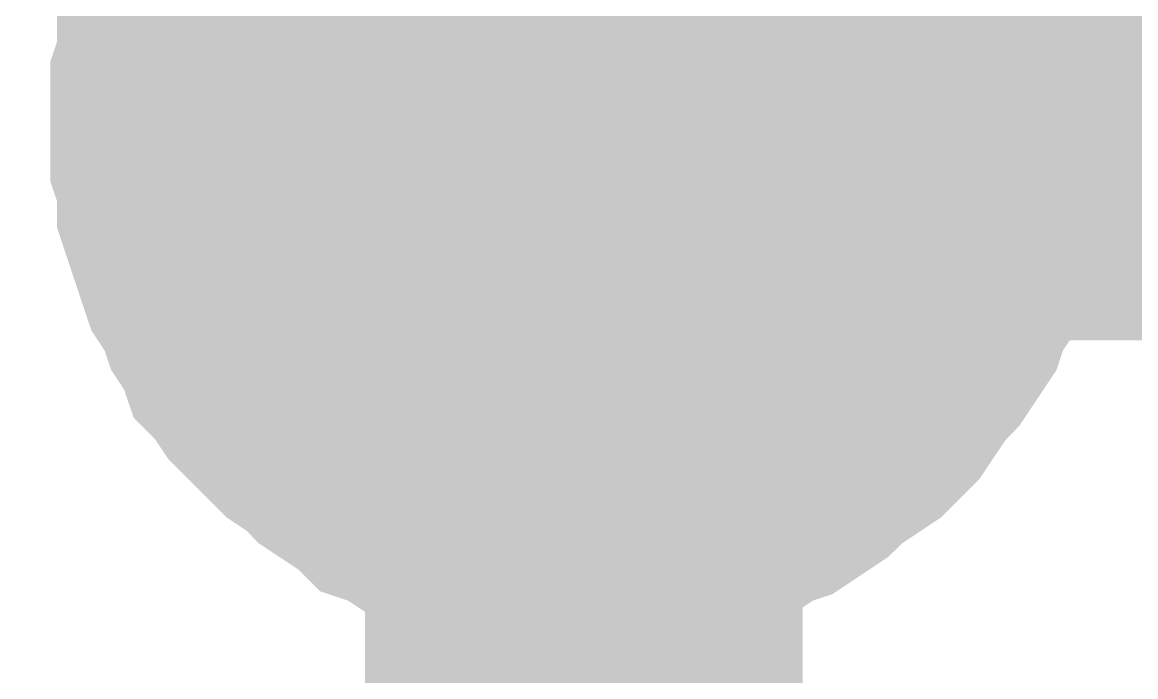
# Model space of a CAD drawing. Header units: inches. Extents: x 0 to 841, y 0 to 594.
# Drawn here: x 186.561 to 188.468, y 556.542 to 557.663 of the extents above; entities that cross this region are included whole.
import ezdxf

# ---------------------------------------------------------------- set-up
doc = ezdxf.new("R2010")
doc.units = ezdxf.units.IN
doc.layers.add('Sheet', color=255, linetype='Continuous')

msp = doc.modelspace()

# ---------------------------------------------------------------- linework, layer by layer
at = {"layer": 'Sheet'}
for points in [[(162.5159, 537.4927, 0.7493, 0.7493, 0), (162.5159, 537.4927, 0.7493, 0.7493, 0), (167.524, 537.4927, 0.7493, 0.7493, 0), (187.5227, 537.4927, 0.7493, 0.7493, 0), (187.5227, 537.4927, 0.7493, 0.7493, 0), (187.5227, 557.4926, 0.7493, 0.7493, 0), (187.5227, 559.9968, 0.7493, 0.7493, 0)], [(186.7591, 557.4926, 0.2997, 0.2997, 0), (186.7591, 557.5375, 0.2997, 0.2997, 0), (186.7591, 557.5712, 0.2997, 0.2997, 0), (186.7704, 557.6049, 0.2997, 0.2997, 0), (186.7704, 557.6498, 0.2997, 0.2997, 0), (186.7816, 557.6835, 0.2997, 0.2997, 0), (186.7928, 557.7172, 0.2997, 0.2997, 0), (186.804, 557.7621, 0.2997, 0.2997, 0), (186.8153, 557.7958, 0.2997, 0.2997, 0), (186.8377, 557.8295, 0.2997, 0.2997, 0)], [(186.7591, 557.4926, 0.2997, 0.2997, 0), (186.7591, 557.5375, 0.2997, 0.2997, 0), (186.7591, 557.5712, 0.2997, 0.2997, 0), (186.7704, 557.6049, 0.2997, 0.2997, 0), (186.7704, 557.6498, 0.2997, 0.2997, 0), (186.7816, 557.6835, 0.2997, 0.2997, 0), (186.7928, 557.7172, 0.2997, 0.2997, 0), (186.804, 557.7621, 0.2997, 0.2997, 0), (186.8153, 557.7958, 0.2997, 0.2997, 0), (186.8377, 557.8295, 0.2997, 0.2997, 0)], [(188.2077, 557.8295, 0.2997, 0.2997, 0), (188.2301, 557.7958, 0.2997, 0.2997, 0), (188.2413, 557.7621, 0.2997, 0.2997, 0), (188.2526, 557.7172, 0.2997, 0.2997, 0), (188.2638, 557.6835, 0.2997, 0.2997, 0), (188.275, 557.6498, 0.2997, 0.2997, 0), (188.275, 557.6049, 0.2997, 0.2997, 0), (188.2863, 557.5712, 0.2997, 0.2997, 0), (188.2863, 557.5375, 0.2997, 0.2997, 0), (188.2863, 557.4926, 0.2997, 0.2997, 0)], [(188.2077, 557.8295, 0.2997, 0.2997, 0), (188.2301, 557.7958, 0.2997, 0.2997, 0), (188.2413, 557.7621, 0.2997, 0.2997, 0), (188.2526, 557.7172, 0.2997, 0.2997, 0), (188.2638, 557.6835, 0.2997, 0.2997, 0), (188.275, 557.6498, 0.2997, 0.2997, 0), (188.275, 557.6049, 0.2997, 0.2997, 0), (188.2863, 557.5712, 0.2997, 0.2997, 0), (188.2863, 557.5375, 0.2997, 0.2997, 0), (188.2863, 557.4926, 0.2997, 0.2997, 0)], [(187.0062, 557.4926, 0.2997, 0.2997, 0), (187.0062, 557.5151, 0.2997, 0.2997, 0), (187.0062, 557.5488, 0.2997, 0.2997, 0), (187.0174, 557.5712, 0.2997, 0.2997, 0), (187.0174, 557.5937, 0.2997, 0.2997, 0), (187.0174, 557.6162, 0.2997, 0.2997, 0), (187.0286, 557.6386, 0.2997, 0.2997, 0), (187.0399, 557.6723, 0.2997, 0.2997, 0), (187.0511, 557.6948, 0.2997, 0.2997, 0), (187.0623, 557.7172, 0.2997, 0.2997, 0), (187.0735, 557.7397, 0.2997, 0.2997, 0), (187.0848, 557.7509, 0.2997, 0.2997, 0), (187.096, 557.7734, 0.2997, 0.2997, 0), (187.1072, 557.7958, 0.2997, 0.2997, 0), (187.1297, 557.8183, 0.2997, 0.2997, 0)], [(187.0062, 557.4926, 0.2997, 0.2997, 0), (187.0062, 557.5151, 0.2997, 0.2997, 0), (187.0062, 557.5488, 0.2997, 0.2997, 0), (187.0174, 557.5712, 0.2997, 0.2997, 0), (187.0174, 557.5937, 0.2997, 0.2997, 0), (187.0174, 557.6162, 0.2997, 0.2997, 0), (187.0286, 557.6386, 0.2997, 0.2997, 0), (187.0399, 557.6723, 0.2997, 0.2997, 0), (187.0511, 557.6948, 0.2997, 0.2997, 0), (187.0623, 557.7172, 0.2997, 0.2997, 0), (187.0735, 557.7397, 0.2997, 0.2997, 0), (187.0848, 557.7509, 0.2997, 0.2997, 0), (187.096, 557.7734, 0.2997, 0.2997, 0), (187.1072, 557.7958, 0.2997, 0.2997, 0), (187.1297, 557.8183, 0.2997, 0.2997, 0)], [(187.9157, 557.8183, 0.2997, 0.2997, 0), (187.9269, 557.7958, 0.2997, 0.2997, 0), (187.9382, 557.7734, 0.2997, 0.2997, 0), (187.9606, 557.7509, 0.2997, 0.2997, 0), (187.9719, 557.7397, 0.2997, 0.2997, 0), (187.9831, 557.7172, 0.2997, 0.2997, 0), (187.9831, 557.6948, 0.2997, 0.2997, 0), (187.9943, 557.6723, 0.2997, 0.2997, 0), (188.0055, 557.6386, 0.2997, 0.2997, 0), (188.0168, 557.6162, 0.2997, 0.2997, 0), (188.0168, 557.5937, 0.2997, 0.2997, 0), (188.0168, 557.5712, 0.2997, 0.2997, 0), (188.028, 557.5488, 0.2997, 0.2997, 0), (188.028, 557.5151, 0.2997, 0.2997, 0), (188.028, 557.4926, 0.2997, 0.2997, 0)], [(187.9157, 557.8183, 0.2997, 0.2997, 0), (187.9269, 557.7958, 0.2997, 0.2997, 0), (187.9382, 557.7734, 0.2997, 0.2997, 0), (187.9606, 557.7509, 0.2997, 0.2997, 0), (187.9719, 557.7397, 0.2997, 0.2997, 0), (187.9831, 557.7172, 0.2997, 0.2997, 0), (187.9831, 557.6948, 0.2997, 0.2997, 0), (187.9943, 557.6723, 0.2997, 0.2997, 0), (188.0055, 557.6386, 0.2997, 0.2997, 0), (188.0168, 557.6162, 0.2997, 0.2997, 0), (188.0168, 557.5937, 0.2997, 0.2997, 0), (188.0168, 557.5712, 0.2997, 0.2997, 0), (188.028, 557.5488, 0.2997, 0.2997, 0), (188.028, 557.5151, 0.2997, 0.2997, 0), (188.028, 557.4926, 0.2997, 0.2997, 0)], [(187.5227, 557.4926, 0.7493, 0.7493, 0), (200.0205, 557.4926, 0.7493, 0.7493, 0), (200.0205, 557.4926, 0.7493, 0.7493, 0), (215.0223, 557.4926, 0.7493, 0.7493, 0), (215.0223, 557.4926, 0.7493, 0.7493, 0), (227.5201, 557.4926, 0.7493, 0.7493, 0)], [(186.7591, 557.4926, 0.0991, 0.0991, 0), (186.7591, 557.5375, 0.0991, 0.0991, 0), (186.7591, 557.5712, 0.0991, 0.0991, 0), (186.7704, 557.6049, 0.0991, 0.0991, 0), (186.7704, 557.6498, 0.0991, 0.0991, 0), (186.7816, 557.6835, 0.0991, 0.0991, 0), (186.7928, 557.7172, 0.0991, 0.0991, 0)], [(186.7591, 557.4926, 0.0991, 0.0991, 0), (186.7591, 557.5375, 0.0991, 0.0991, 0), (186.7591, 557.5712, 0.0991, 0.0991, 0), (186.7704, 557.6049, 0.0991, 0.0991, 0), (186.7704, 557.6498, 0.0991, 0.0991, 0), (186.7816, 557.6835, 0.0991, 0.0991, 0), (186.7928, 557.7172, 0.0991, 0.0991, 0)], [(187.0062, 557.4926, 0.0991, 0.0991, 0), (187.0062, 557.5151, 0.0991, 0.0991, 0), (187.0062, 557.5488, 0.0991, 0.0991, 0), (187.0174, 557.5712, 0.0991, 0.0991, 0), (187.0174, 557.5937, 0.0991, 0.0991, 0), (187.0174, 557.6162, 0.0991, 0.0991, 0), (187.0286, 557.6386, 0.0991, 0.0991, 0), (187.0399, 557.6723, 0.0991, 0.0991, 0), (187.0511, 557.6948, 0.0991, 0.0991, 0), (187.0623, 557.7172, 0.0991, 0.0991, 0)], [(187.0062, 557.4926, 0.0991, 0.0991, 0), (187.0062, 557.5151, 0.0991, 0.0991, 0), (187.0062, 557.5488, 0.0991, 0.0991, 0), (187.0174, 557.5712, 0.0991, 0.0991, 0), (187.0174, 557.5937, 0.0991, 0.0991, 0), (187.0174, 557.6162, 0.0991, 0.0991, 0), (187.0286, 557.6386, 0.0991, 0.0991, 0), (187.0399, 557.6723, 0.0991, 0.0991, 0), (187.0511, 557.6948, 0.0991, 0.0991, 0), (187.0623, 557.7172, 0.0991, 0.0991, 0)], [(187.9831, 557.7172, 0.0991, 0.0991, 0), (187.9831, 557.6948, 0.0991, 0.0991, 0), (187.9943, 557.6723, 0.0991, 0.0991, 0), (188.0055, 557.6386, 0.0991, 0.0991, 0), (188.0168, 557.6162, 0.0991, 0.0991, 0), (188.0168, 557.5937, 0.0991, 0.0991, 0), (188.0168, 557.5712, 0.0991, 0.0991, 0), (188.028, 557.5488, 0.0991, 0.0991, 0), (188.028, 557.5151, 0.0991, 0.0991, 0), (188.028, 557.4926, 0.0991, 0.0991, 0)], [(187.9831, 557.7172, 0.0991, 0.0991, 0), (187.9831, 557.6948, 0.0991, 0.0991, 0), (187.9943, 557.6723, 0.0991, 0.0991, 0), (188.0055, 557.6386, 0.0991, 0.0991, 0), (188.0168, 557.6162, 0.0991, 0.0991, 0), (188.0168, 557.5937, 0.0991, 0.0991, 0), (188.0168, 557.5712, 0.0991, 0.0991, 0), (188.028, 557.5488, 0.0991, 0.0991, 0), (188.028, 557.5151, 0.0991, 0.0991, 0), (188.028, 557.4926, 0.0991, 0.0991, 0)], [(188.2526, 557.7172, 0.0991, 0.0991, 0), (188.2638, 557.6835, 0.0991, 0.0991, 0), (188.275, 557.6498, 0.0991, 0.0991, 0), (188.275, 557.6049, 0.0991, 0.0991, 0), (188.2863, 557.5712, 0.0991, 0.0991, 0), (188.2863, 557.5375, 0.0991, 0.0991, 0), (188.2863, 557.4926, 0.0991, 0.0991, 0)], [(188.2526, 557.7172, 0.0991, 0.0991, 0), (188.2638, 557.6835, 0.0991, 0.0991, 0), (188.275, 557.6498, 0.0991, 0.0991, 0), (188.275, 557.6049, 0.0991, 0.0991, 0), (188.2863, 557.5712, 0.0991, 0.0991, 0), (188.2863, 557.5375, 0.0991, 0.0991, 0), (188.2863, 557.4926, 0.0991, 0.0991, 0)], [(187.5227, 556.729, 0.2997, 0.2997, 0), (187.4778, 556.729, 0.2997, 0.2997, 0), (187.4441, 556.729, 0.2997, 0.2997, 0), (187.4104, 556.7402, 0.2997, 0.2997, 0), (187.3655, 556.7402, 0.2997, 0.2997, 0), (187.3318, 556.7515, 0.2997, 0.2997, 0), (187.2981, 556.7627, 0.2997, 0.2997, 0), (187.2532, 556.7739, 0.2997, 0.2997, 0), (187.2195, 556.7852, 0.2997, 0.2997, 0), (187.1858, 556.8076, 0.2997, 0.2997, 0), (187.1521, 556.8189, 0.2997, 0.2997, 0), (187.1297, 556.8413, 0.2997, 0.2997, 0), (187.096, 556.8638, 0.2997, 0.2997, 0), (187.0623, 556.8862, 0.2997, 0.2997, 0), (187.0399, 556.9087, 0.2997, 0.2997, 0), (187.0062, 556.9311, 0.2997, 0.2997, 0), (186.9837, 556.9536, 0.2997, 0.2997, 0), (186.9613, 556.9761, 0.2997, 0.2997, 0), (186.9276, 557.0098, 0.2997, 0.2997, 0), (186.9051, 557.0434, 0.2997, 0.2997, 0), (186.8827, 557.0659, 0.2997, 0.2997, 0), (186.8714, 557.0996, 0.2997, 0.2997, 0), (186.849, 557.1333, 0.2997, 0.2997, 0), (186.8377, 557.167, 0.2997, 0.2997, 0), (186.8153, 557.2007, 0.2997, 0.2997, 0), (186.804, 557.2343, 0.2997, 0.2997, 0), (186.7928, 557.268, 0.2997, 0.2997, 0), (186.7816, 557.3017, 0.2997, 0.2997, 0), (186.7704, 557.3354, 0.2997, 0.2997, 0), (186.7704, 557.3803, 0.2997, 0.2997, 0), (186.7591, 557.414, 0.2997, 0.2997, 0), (186.7591, 557.4589, 0.2997, 0.2997, 0), (186.7591, 557.4926, 0.2997, 0.2997, 0)], [(186.7591, 557.4926, 0.2997, 0.2997, 0), (186.7591, 557.4926, 0.2997, 0.2997, 0)], [(187.5227, 556.729, 0.2997, 0.2997, 0), (187.4778, 556.729, 0.2997, 0.2997, 0), (187.4441, 556.729, 0.2997, 0.2997, 0), (187.4104, 556.7402, 0.2997, 0.2997, 0), (187.3655, 556.7402, 0.2997, 0.2997, 0), (187.3318, 556.7515, 0.2997, 0.2997, 0), (187.2981, 556.7627, 0.2997, 0.2997, 0), (187.2532, 556.7739, 0.2997, 0.2997, 0), (187.2195, 556.7852, 0.2997, 0.2997, 0), (187.1858, 556.8076, 0.2997, 0.2997, 0), (187.1521, 556.8189, 0.2997, 0.2997, 0), (187.1297, 556.8413, 0.2997, 0.2997, 0), (187.096, 556.8638, 0.2997, 0.2997, 0), (187.0623, 556.8862, 0.2997, 0.2997, 0), (187.0399, 556.9087, 0.2997, 0.2997, 0), (187.0062, 556.9311, 0.2997, 0.2997, 0), (186.9837, 556.9536, 0.2997, 0.2997, 0), (186.9613, 556.9761, 0.2997, 0.2997, 0), (186.9276, 557.0098, 0.2997, 0.2997, 0), (186.9051, 557.0434, 0.2997, 0.2997, 0), (186.8827, 557.0659, 0.2997, 0.2997, 0), (186.8714, 557.0996, 0.2997, 0.2997, 0), (186.849, 557.1333, 0.2997, 0.2997, 0), (186.8377, 557.167, 0.2997, 0.2997, 0), (186.8153, 557.2007, 0.2997, 0.2997, 0), (186.804, 557.2343, 0.2997, 0.2997, 0), (186.7928, 557.268, 0.2997, 0.2997, 0), (186.7816, 557.3017, 0.2997, 0.2997, 0), (186.7704, 557.3354, 0.2997, 0.2997, 0), (186.7704, 557.3803, 0.2997, 0.2997, 0), (186.7591, 557.414, 0.2997, 0.2997, 0), (186.7591, 557.4589, 0.2997, 0.2997, 0), (186.7591, 557.4926, 0.2997, 0.2997, 0)], [(186.7591, 557.4926, 0.2997, 0.2997, 0), (186.7591, 557.4926, 0.2997, 0.2997, 0)], [(187.5227, 556.9873, 0.2997, 0.2997, 0), (187.5002, 556.9873, 0.2997, 0.2997, 0), (187.4666, 556.9873, 0.2997, 0.2997, 0), (187.4441, 556.9985, 0.2997, 0.2997, 0), (187.4216, 556.9985, 0.2997, 0.2997, 0), (187.3992, 556.9985, 0.2997, 0.2997, 0), (187.3655, 557.0098, 0.2997, 0.2997, 0), (187.343, 557.021, 0.2997, 0.2997, 0), (187.3206, 557.0322, 0.2997, 0.2997, 0), (187.2981, 557.0322, 0.2997, 0.2997, 0), (187.2757, 557.0434, 0.2997, 0.2997, 0), (187.2532, 557.0547, 0.2997, 0.2997, 0), (187.2307, 557.0771, 0.2997, 0.2997, 0), (187.2195, 557.0884, 0.2997, 0.2997, 0), (187.1971, 557.0996, 0.2997, 0.2997, 0), (187.1746, 557.1221, 0.2997, 0.2997, 0), (187.1634, 557.1333, 0.2997, 0.2997, 0), (187.1409, 557.1557, 0.2997, 0.2997, 0), (187.1297, 557.167, 0.2997, 0.2997, 0), (187.1072, 557.1894, 0.2997, 0.2997, 0), (187.096, 557.2119, 0.2997, 0.2997, 0), (187.0848, 557.2343, 0.2997, 0.2997, 0), (187.0735, 557.2456, 0.2997, 0.2997, 0), (187.0623, 557.268, 0.2997, 0.2997, 0), (187.0511, 557.2905, 0.2997, 0.2997, 0), (187.0399, 557.313, 0.2997, 0.2997, 0), (187.0286, 557.3466, 0.2997, 0.2997, 0), (187.0174, 557.3691, 0.2997, 0.2997, 0), (187.0174, 557.3916, 0.2997, 0.2997, 0), (187.0174, 557.414, 0.2997, 0.2997, 0), (187.0062, 557.4365, 0.2997, 0.2997, 0), (187.0062, 557.4702, 0.2997, 0.2997, 0), (187.0062, 557.4926, 0.2997, 0.2997, 0)], [(187.0062, 557.4926, 0.2997, 0.2997, 0), (187.0062, 557.4926, 0.2997, 0.2997, 0)], [(187.5227, 556.9873, 0.2997, 0.2997, 0), (187.5002, 556.9873, 0.2997, 0.2997, 0), (187.4666, 556.9873, 0.2997, 0.2997, 0), (187.4441, 556.9985, 0.2997, 0.2997, 0), (187.4216, 556.9985, 0.2997, 0.2997, 0), (187.3992, 556.9985, 0.2997, 0.2997, 0), (187.3655, 557.0098, 0.2997, 0.2997, 0), (187.343, 557.021, 0.2997, 0.2997, 0), (187.3206, 557.0322, 0.2997, 0.2997, 0), (187.2981, 557.0322, 0.2997, 0.2997, 0), (187.2757, 557.0434, 0.2997, 0.2997, 0), (187.2532, 557.0547, 0.2997, 0.2997, 0), (187.2307, 557.0771, 0.2997, 0.2997, 0), (187.2195, 557.0884, 0.2997, 0.2997, 0), (187.1971, 557.0996, 0.2997, 0.2997, 0), (187.1746, 557.1221, 0.2997, 0.2997, 0), (187.1634, 557.1333, 0.2997, 0.2997, 0), (187.1409, 557.1557, 0.2997, 0.2997, 0), (187.1297, 557.167, 0.2997, 0.2997, 0), (187.1072, 557.1894, 0.2997, 0.2997, 0), (187.096, 557.2119, 0.2997, 0.2997, 0), (187.0848, 557.2343, 0.2997, 0.2997, 0), (187.0735, 557.2456, 0.2997, 0.2997, 0), (187.0623, 557.268, 0.2997, 0.2997, 0), (187.0511, 557.2905, 0.2997, 0.2997, 0), (187.0399, 557.313, 0.2997, 0.2997, 0), (187.0286, 557.3466, 0.2997, 0.2997, 0), (187.0174, 557.3691, 0.2997, 0.2997, 0), (187.0174, 557.3916, 0.2997, 0.2997, 0), (187.0174, 557.414, 0.2997, 0.2997, 0), (187.0062, 557.4365, 0.2997, 0.2997, 0), (187.0062, 557.4702, 0.2997, 0.2997, 0), (187.0062, 557.4926, 0.2997, 0.2997, 0)], [(187.0062, 557.4926, 0.2997, 0.2997, 0), (187.0062, 557.4926, 0.2997, 0.2997, 0)], [(188.2863, 557.4926, 0.2997, 0.2997, 0), (188.2863, 557.4589, 0.2997, 0.2997, 0), (188.2863, 557.414, 0.2997, 0.2997, 0), (188.275, 557.3803, 0.2997, 0.2997, 0), (188.275, 557.3354, 0.2997, 0.2997, 0), (188.2638, 557.3017, 0.2997, 0.2997, 0), (188.2526, 557.268, 0.2997, 0.2997, 0), (188.2413, 557.2343, 0.2997, 0.2997, 0), (188.2301, 557.2007, 0.2997, 0.2997, 0), (188.2077, 557.167, 0.2997, 0.2997, 0), (188.1964, 557.1333, 0.2997, 0.2997, 0), (188.174, 557.0996, 0.2997, 0.2997, 0), (188.1515, 557.0659, 0.2997, 0.2997, 0), (188.1291, 557.0434, 0.2997, 0.2997, 0), (188.1066, 557.0098, 0.2997, 0.2997, 0), (188.0841, 556.9761, 0.2997, 0.2997, 0), (188.0617, 556.9536, 0.2997, 0.2997, 0), (188.0392, 556.9311, 0.2997, 0.2997, 0), (188.0055, 556.9087, 0.2997, 0.2997, 0), (187.9719, 556.8862, 0.2997, 0.2997, 0), (187.9494, 556.8638, 0.2997, 0.2997, 0), (187.9157, 556.8413, 0.2997, 0.2997, 0), (187.882, 556.8189, 0.2997, 0.2997, 0), (187.8483, 556.8076, 0.2997, 0.2997, 0), (187.8146, 556.7852, 0.2997, 0.2997, 0), (187.781, 556.7739, 0.2997, 0.2997, 0), (187.7473, 556.7627, 0.2997, 0.2997, 0), (187.7136, 556.7515, 0.2997, 0.2997, 0), (187.6799, 556.7402, 0.2997, 0.2997, 0), (187.635, 556.7402, 0.2997, 0.2997, 0), (187.6013, 556.729, 0.2997, 0.2997, 0), (187.5564, 556.729, 0.2997, 0.2997, 0), (187.5227, 556.729, 0.2997, 0.2997, 0)], [(188.2863, 557.4926, 0.2997, 0.2997, 0), (188.2863, 557.4589, 0.2997, 0.2997, 0), (188.2863, 557.414, 0.2997, 0.2997, 0), (188.275, 557.3803, 0.2997, 0.2997, 0), (188.275, 557.3354, 0.2997, 0.2997, 0), (188.2638, 557.3017, 0.2997, 0.2997, 0), (188.2526, 557.268, 0.2997, 0.2997, 0), (188.2413, 557.2343, 0.2997, 0.2997, 0), (188.2301, 557.2007, 0.2997, 0.2997, 0), (188.2077, 557.167, 0.2997, 0.2997, 0), (188.1964, 557.1333, 0.2997, 0.2997, 0), (188.174, 557.0996, 0.2997, 0.2997, 0), (188.1515, 557.0659, 0.2997, 0.2997, 0), (188.1291, 557.0434, 0.2997, 0.2997, 0), (188.1066, 557.0098, 0.2997, 0.2997, 0), (188.0841, 556.9761, 0.2997, 0.2997, 0), (188.0617, 556.9536, 0.2997, 0.2997, 0), (188.0392, 556.9311, 0.2997, 0.2997, 0), (188.0055, 556.9087, 0.2997, 0.2997, 0), (187.9719, 556.8862, 0.2997, 0.2997, 0), (187.9494, 556.8638, 0.2997, 0.2997, 0), (187.9157, 556.8413, 0.2997, 0.2997, 0), (187.882, 556.8189, 0.2997, 0.2997, 0), (187.8483, 556.8076, 0.2997, 0.2997, 0), (187.8146, 556.7852, 0.2997, 0.2997, 0), (187.781, 556.7739, 0.2997, 0.2997, 0), (187.7473, 556.7627, 0.2997, 0.2997, 0), (187.7136, 556.7515, 0.2997, 0.2997, 0), (187.6799, 556.7402, 0.2997, 0.2997, 0), (187.635, 556.7402, 0.2997, 0.2997, 0), (187.6013, 556.729, 0.2997, 0.2997, 0), (187.5564, 556.729, 0.2997, 0.2997, 0), (187.5227, 556.729, 0.2997, 0.2997, 0)], [(188.028, 557.4926, 0.2997, 0.2997, 0), (188.028, 557.4702, 0.2997, 0.2997, 0), (188.028, 557.4365, 0.2997, 0.2997, 0), (188.0168, 557.414, 0.2997, 0.2997, 0), (188.0168, 557.3916, 0.2997, 0.2997, 0), (188.0168, 557.3691, 0.2997, 0.2997, 0), (188.0055, 557.3466, 0.2997, 0.2997, 0), (187.9943, 557.313, 0.2997, 0.2997, 0), (187.9831, 557.2905, 0.2997, 0.2997, 0), (187.9831, 557.268, 0.2997, 0.2997, 0), (187.9719, 557.2456, 0.2997, 0.2997, 0), (187.9606, 557.2343, 0.2997, 0.2997, 0), (187.9382, 557.2119, 0.2997, 0.2997, 0), (187.9269, 557.1894, 0.2997, 0.2997, 0), (187.9157, 557.167, 0.2997, 0.2997, 0), (187.8933, 557.1557, 0.2997, 0.2997, 0), (187.882, 557.1333, 0.2997, 0.2997, 0), (187.8596, 557.1221, 0.2997, 0.2997, 0), (187.8483, 557.0996, 0.2997, 0.2997, 0), (187.8259, 557.0884, 0.2997, 0.2997, 0), (187.8034, 557.0771, 0.2997, 0.2997, 0), (187.781, 557.0547, 0.2997, 0.2997, 0), (187.7697, 557.0434, 0.2997, 0.2997, 0), (187.7473, 557.0322, 0.2997, 0.2997, 0), (187.7248, 557.0322, 0.2997, 0.2997, 0), (187.7024, 557.021, 0.2997, 0.2997, 0), (187.6687, 557.0098, 0.2997, 0.2997, 0), (187.6462, 556.9985, 0.2997, 0.2997, 0), (187.6238, 556.9985, 0.2997, 0.2997, 0), (187.6013, 556.9985, 0.2997, 0.2997, 0), (187.5788, 556.9873, 0.2997, 0.2997, 0), (187.5452, 556.9873, 0.2997, 0.2997, 0), (187.5227, 556.9873, 0.2997, 0.2997, 0)], [(188.028, 557.4926, 0.2997, 0.2997, 0), (188.028, 557.4702, 0.2997, 0.2997, 0), (188.028, 557.4365, 0.2997, 0.2997, 0), (188.0168, 557.414, 0.2997, 0.2997, 0), (188.0168, 557.3916, 0.2997, 0.2997, 0), (188.0168, 557.3691, 0.2997, 0.2997, 0), (188.0055, 557.3466, 0.2997, 0.2997, 0), (187.9943, 557.313, 0.2997, 0.2997, 0), (187.9831, 557.2905, 0.2997, 0.2997, 0), (187.9831, 557.268, 0.2997, 0.2997, 0), (187.9719, 557.2456, 0.2997, 0.2997, 0), (187.9606, 557.2343, 0.2997, 0.2997, 0), (187.9382, 557.2119, 0.2997, 0.2997, 0), (187.9269, 557.1894, 0.2997, 0.2997, 0), (187.9157, 557.167, 0.2997, 0.2997, 0), (187.8933, 557.1557, 0.2997, 0.2997, 0), (187.882, 557.1333, 0.2997, 0.2997, 0), (187.8596, 557.1221, 0.2997, 0.2997, 0), (187.8483, 557.0996, 0.2997, 0.2997, 0), (187.8259, 557.0884, 0.2997, 0.2997, 0), (187.8034, 557.0771, 0.2997, 0.2997, 0), (187.781, 557.0547, 0.2997, 0.2997, 0), (187.7697, 557.0434, 0.2997, 0.2997, 0), (187.7473, 557.0322, 0.2997, 0.2997, 0), (187.7248, 557.0322, 0.2997, 0.2997, 0), (187.7024, 557.021, 0.2997, 0.2997, 0), (187.6687, 557.0098, 0.2997, 0.2997, 0), (187.6462, 556.9985, 0.2997, 0.2997, 0), (187.6238, 556.9985, 0.2997, 0.2997, 0), (187.6013, 556.9985, 0.2997, 0.2997, 0), (187.5788, 556.9873, 0.2997, 0.2997, 0), (187.5452, 556.9873, 0.2997, 0.2997, 0), (187.5227, 556.9873, 0.2997, 0.2997, 0)], [(188.028, 557.4926, 0.2997, 0.2997, 0), (188.028, 557.4926, 0.2997, 0.2997, 0), (188.028, 557.4926, 0.2997, 0.2997, 0), (188.028, 557.4926, 0.2997, 0.2997, 0), (188.028, 557.4926, 0.2997, 0.2997, 0), (188.028, 557.4926, 0.2997, 0.2997, 0), (188.028, 557.4926, 0.2997, 0.2997, 0), (188.028, 557.4926, 0.2997, 0.2997, 0), (188.028, 557.4926, 0.2997, 0.2997, 0), (188.028, 557.4926, 0.2997, 0.2997, 0), (188.028, 557.4926, 0.2997, 0.2997, 0), (188.028, 557.4926, 0.2997, 0.2997, 0), (188.028, 557.4926, 0.2997, 0.2997, 0), (188.028, 557.4926, 0.2997, 0.2997, 0), (188.028, 557.4926, 0.2997, 0.2997, 0), (188.028, 557.4926, 0.2997, 0.2997, 0), (188.028, 557.4926, 0.2997, 0.2997, 0), (188.028, 557.4926, 0.2997, 0.2997, 0), (188.028, 557.4926, 0.2997, 0.2997, 0), (188.028, 557.4926, 0.2997, 0.2997, 0), (188.028, 557.4926, 0.2997, 0.2997, 0), (188.028, 557.4926, 0.2997, 0.2997, 0), (188.028, 557.4926, 0.2997, 0.2997, 0), (188.028, 557.4926, 0.2997, 0.2997, 0), (188.028, 557.4926, 0.2997, 0.2997, 0), (188.028, 557.4926, 0.2997, 0.2997, 0), (188.028, 557.4926, 0.2997, 0.2997, 0), (188.028, 557.4926, 0.2997, 0.2997, 0), (188.028, 557.4926, 0.2997, 0.2997, 0), (188.028, 557.4926, 0.2997, 0.2997, 0), (188.028, 557.4926, 0.2997, 0.2997, 0), (188.028, 557.4926, 0.2997, 0.2997, 0), (188.028, 557.4926, 0.2997, 0.2997, 0)], [(188.028, 557.4926, 0.2997, 0.2997, 0), (188.028, 557.4926, 0.2997, 0.2997, 0)], [(188.028, 557.4926, 0.2997, 0.2997, 0), (188.028, 557.4926, 0.2997, 0.2997, 0), (188.028, 557.4926, 0.2997, 0.2997, 0), (188.028, 557.4926, 0.2997, 0.2997, 0), (188.028, 557.4926, 0.2997, 0.2997, 0), (188.028, 557.4926, 0.2997, 0.2997, 0), (188.028, 557.4926, 0.2997, 0.2997, 0), (188.028, 557.4926, 0.2997, 0.2997, 0), (188.028, 557.4926, 0.2997, 0.2997, 0), (188.028, 557.4926, 0.2997, 0.2997, 0), (188.028, 557.4926, 0.2997, 0.2997, 0), (188.028, 557.4926, 0.2997, 0.2997, 0), (188.028, 557.4926, 0.2997, 0.2997, 0), (188.028, 557.4926, 0.2997, 0.2997, 0), (188.028, 557.4926, 0.2997, 0.2997, 0), (188.028, 557.4926, 0.2997, 0.2997, 0), (188.028, 557.4926, 0.2997, 0.2997, 0), (188.028, 557.4926, 0.2997, 0.2997, 0), (188.028, 557.4926, 0.2997, 0.2997, 0), (188.028, 557.4926, 0.2997, 0.2997, 0), (188.028, 557.4926, 0.2997, 0.2997, 0), (188.028, 557.4926, 0.2997, 0.2997, 0), (188.028, 557.4926, 0.2997, 0.2997, 0), (188.028, 557.4926, 0.2997, 0.2997, 0), (188.028, 557.4926, 0.2997, 0.2997, 0), (188.028, 557.4926, 0.2997, 0.2997, 0), (188.028, 557.4926, 0.2997, 0.2997, 0), (188.028, 557.4926, 0.2997, 0.2997, 0), (188.028, 557.4926, 0.2997, 0.2997, 0), (188.028, 557.4926, 0.2997, 0.2997, 0), (188.028, 557.4926, 0.2997, 0.2997, 0), (188.028, 557.4926, 0.2997, 0.2997, 0), (188.028, 557.4926, 0.2997, 0.2997, 0)], [(188.028, 557.4926, 0.2997, 0.2997, 0), (188.028, 557.4926, 0.2997, 0.2997, 0)], [(188.2863, 557.4926, 0.2997, 0.2997, 0), (188.2863, 557.4926, 0.2997, 0.2997, 0), (188.2863, 557.4926, 0.2997, 0.2997, 0), (188.2863, 557.4926, 0.2997, 0.2997, 0), (188.2863, 557.4926, 0.2997, 0.2997, 0), (188.2863, 557.4926, 0.2997, 0.2997, 0), (188.2863, 557.4926, 0.2997, 0.2997, 0), (188.2863, 557.4926, 0.2997, 0.2997, 0), (188.2863, 557.4926, 0.2997, 0.2997, 0), (188.2863, 557.4926, 0.2997, 0.2997, 0), (188.2863, 557.4926, 0.2997, 0.2997, 0), (188.2863, 557.4926, 0.2997, 0.2997, 0), (188.2863, 557.4926, 0.2997, 0.2997, 0), (188.2863, 557.4926, 0.2997, 0.2997, 0), (188.2863, 557.4926, 0.2997, 0.2997, 0), (188.2863, 557.4926, 0.2997, 0.2997, 0), (188.2863, 557.4926, 0.2997, 0.2997, 0), (188.2863, 557.4926, 0.2997, 0.2997, 0), (188.2863, 557.4926, 0.2997, 0.2997, 0), (188.2863, 557.4926, 0.2997, 0.2997, 0), (188.2863, 557.4926, 0.2997, 0.2997, 0), (188.2863, 557.4926, 0.2997, 0.2997, 0), (188.2863, 557.4926, 0.2997, 0.2997, 0), (188.2863, 557.4926, 0.2997, 0.2997, 0), (188.2863, 557.4926, 0.2997, 0.2997, 0), (188.2863, 557.4926, 0.2997, 0.2997, 0), (188.2863, 557.4926, 0.2997, 0.2997, 0), (188.2863, 557.4926, 0.2997, 0.2997, 0), (188.2863, 557.4926, 0.2997, 0.2997, 0), (188.2863, 557.4926, 0.2997, 0.2997, 0), (188.2863, 557.4926, 0.2997, 0.2997, 0), (188.2863, 557.4926, 0.2997, 0.2997, 0), (188.2863, 557.4926, 0.2997, 0.2997, 0)], [(188.2863, 557.4926, 0.2997, 0.2997, 0), (188.2863, 557.4926, 0.2997, 0.2997, 0)], [(188.2863, 557.4926, 0.2997, 0.2997, 0), (188.2863, 557.4926, 0.2997, 0.2997, 0), (188.2863, 557.4926, 0.2997, 0.2997, 0), (188.2863, 557.4926, 0.2997, 0.2997, 0), (188.2863, 557.4926, 0.2997, 0.2997, 0), (188.2863, 557.4926, 0.2997, 0.2997, 0), (188.2863, 557.4926, 0.2997, 0.2997, 0), (188.2863, 557.4926, 0.2997, 0.2997, 0), (188.2863, 557.4926, 0.2997, 0.2997, 0), (188.2863, 557.4926, 0.2997, 0.2997, 0), (188.2863, 557.4926, 0.2997, 0.2997, 0), (188.2863, 557.4926, 0.2997, 0.2997, 0), (188.2863, 557.4926, 0.2997, 0.2997, 0), (188.2863, 557.4926, 0.2997, 0.2997, 0), (188.2863, 557.4926, 0.2997, 0.2997, 0), (188.2863, 557.4926, 0.2997, 0.2997, 0), (188.2863, 557.4926, 0.2997, 0.2997, 0), (188.2863, 557.4926, 0.2997, 0.2997, 0), (188.2863, 557.4926, 0.2997, 0.2997, 0), (188.2863, 557.4926, 0.2997, 0.2997, 0), (188.2863, 557.4926, 0.2997, 0.2997, 0), (188.2863, 557.4926, 0.2997, 0.2997, 0), (188.2863, 557.4926, 0.2997, 0.2997, 0), (188.2863, 557.4926, 0.2997, 0.2997, 0), (188.2863, 557.4926, 0.2997, 0.2997, 0), (188.2863, 557.4926, 0.2997, 0.2997, 0), (188.2863, 557.4926, 0.2997, 0.2997, 0), (188.2863, 557.4926, 0.2997, 0.2997, 0), (188.2863, 557.4926, 0.2997, 0.2997, 0), (188.2863, 557.4926, 0.2997, 0.2997, 0), (188.2863, 557.4926, 0.2997, 0.2997, 0), (188.2863, 557.4926, 0.2997, 0.2997, 0), (188.2863, 557.4926, 0.2997, 0.2997, 0)], [(188.2863, 557.4926, 0.2997, 0.2997, 0), (188.2863, 557.4926, 0.2997, 0.2997, 0)], [(187.5227, 556.729, 0.0991, 0.0991, 0), (187.4778, 556.729, 0.0991, 0.0991, 0), (187.4441, 556.729, 0.0991, 0.0991, 0), (187.4104, 556.7402, 0.0991, 0.0991, 0), (187.3655, 556.7402, 0.0991, 0.0991, 0), (187.3318, 556.7515, 0.0991, 0.0991, 0), (187.2981, 556.7627, 0.0991, 0.0991, 0), (187.2532, 556.7739, 0.0991, 0.0991, 0), (187.2195, 556.7852, 0.0991, 0.0991, 0), (187.1858, 556.8076, 0.0991, 0.0991, 0), (187.1521, 556.8189, 0.0991, 0.0991, 0), (187.1297, 556.8413, 0.0991, 0.0991, 0), (187.096, 556.8638, 0.0991, 0.0991, 0), (187.0623, 556.8862, 0.0991, 0.0991, 0), (187.0399, 556.9087, 0.0991, 0.0991, 0), (187.0062, 556.9311, 0.0991, 0.0991, 0), (186.9837, 556.9536, 0.0991, 0.0991, 0), (186.9613, 556.9761, 0.0991, 0.0991, 0), (186.9276, 557.0098, 0.0991, 0.0991, 0), (186.9051, 557.0434, 0.0991, 0.0991, 0), (186.8827, 557.0659, 0.0991, 0.0991, 0), (186.8714, 557.0996, 0.0991, 0.0991, 0), (186.849, 557.1333, 0.0991, 0.0991, 0), (186.8377, 557.167, 0.0991, 0.0991, 0), (186.8153, 557.2007, 0.0991, 0.0991, 0), (186.804, 557.2343, 0.0991, 0.0991, 0), (186.7928, 557.268, 0.0991, 0.0991, 0), (186.7816, 557.3017, 0.0991, 0.0991, 0), (186.7704, 557.3354, 0.0991, 0.0991, 0), (186.7704, 557.3803, 0.0991, 0.0991, 0), (186.7591, 557.414, 0.0991, 0.0991, 0), (186.7591, 557.4589, 0.0991, 0.0991, 0), (186.7591, 557.4926, 0.0991, 0.0991, 0)], [(186.7591, 557.4926, 0.0991, 0.0991, 0), (186.7591, 557.4926, 0.0991, 0.0991, 0)], [(187.5227, 556.729, 0.0991, 0.0991, 0), (187.4778, 556.729, 0.0991, 0.0991, 0), (187.4441, 556.729, 0.0991, 0.0991, 0), (187.4104, 556.7402, 0.0991, 0.0991, 0), (187.3655, 556.7402, 0.0991, 0.0991, 0), (187.3318, 556.7515, 0.0991, 0.0991, 0), (187.2981, 556.7627, 0.0991, 0.0991, 0), (187.2532, 556.7739, 0.0991, 0.0991, 0), (187.2195, 556.7852, 0.0991, 0.0991, 0), (187.1858, 556.8076, 0.0991, 0.0991, 0), (187.1521, 556.8189, 0.0991, 0.0991, 0), (187.1297, 556.8413, 0.0991, 0.0991, 0), (187.096, 556.8638, 0.0991, 0.0991, 0), (187.0623, 556.8862, 0.0991, 0.0991, 0), (187.0399, 556.9087, 0.0991, 0.0991, 0), (187.0062, 556.9311, 0.0991, 0.0991, 0), (186.9837, 556.9536, 0.0991, 0.0991, 0), (186.9613, 556.9761, 0.0991, 0.0991, 0), (186.9276, 557.0098, 0.0991, 0.0991, 0), (186.9051, 557.0434, 0.0991, 0.0991, 0), (186.8827, 557.0659, 0.0991, 0.0991, 0), (186.8714, 557.0996, 0.0991, 0.0991, 0), (186.849, 557.1333, 0.0991, 0.0991, 0), (186.8377, 557.167, 0.0991, 0.0991, 0), (186.8153, 557.2007, 0.0991, 0.0991, 0), (186.804, 557.2343, 0.0991, 0.0991, 0), (186.7928, 557.268, 0.0991, 0.0991, 0), (186.7816, 557.3017, 0.0991, 0.0991, 0), (186.7704, 557.3354, 0.0991, 0.0991, 0), (186.7704, 557.3803, 0.0991, 0.0991, 0), (186.7591, 557.414, 0.0991, 0.0991, 0), (186.7591, 557.4589, 0.0991, 0.0991, 0), (186.7591, 557.4926, 0.0991, 0.0991, 0)], [(186.7591, 557.4926, 0.0991, 0.0991, 0), (186.7591, 557.4926, 0.0991, 0.0991, 0)], [(187.5227, 556.9873, 0.0991, 0.0991, 0), (187.5002, 556.9873, 0.0991, 0.0991, 0), (187.4666, 556.9873, 0.0991, 0.0991, 0), (187.4441, 556.9985, 0.0991, 0.0991, 0), (187.4216, 556.9985, 0.0991, 0.0991, 0), (187.3992, 556.9985, 0.0991, 0.0991, 0), (187.3655, 557.0098, 0.0991, 0.0991, 0), (187.343, 557.021, 0.0991, 0.0991, 0), (187.3206, 557.0322, 0.0991, 0.0991, 0), (187.2981, 557.0322, 0.0991, 0.0991, 0), (187.2757, 557.0434, 0.0991, 0.0991, 0), (187.2532, 557.0547, 0.0991, 0.0991, 0), (187.2307, 557.0771, 0.0991, 0.0991, 0), (187.2195, 557.0884, 0.0991, 0.0991, 0), (187.1971, 557.0996, 0.0991, 0.0991, 0), (187.1746, 557.1221, 0.0991, 0.0991, 0), (187.1634, 557.1333, 0.0991, 0.0991, 0), (187.1409, 557.1557, 0.0991, 0.0991, 0), (187.1297, 557.167, 0.0991, 0.0991, 0), (187.1072, 557.1894, 0.0991, 0.0991, 0), (187.096, 557.2119, 0.0991, 0.0991, 0), (187.0848, 557.2343, 0.0991, 0.0991, 0), (187.0735, 557.2456, 0.0991, 0.0991, 0), (187.0623, 557.268, 0.0991, 0.0991, 0), (187.0511, 557.2905, 0.0991, 0.0991, 0), (187.0399, 557.313, 0.0991, 0.0991, 0), (187.0286, 557.3466, 0.0991, 0.0991, 0), (187.0174, 557.3691, 0.0991, 0.0991, 0), (187.0174, 557.3916, 0.0991, 0.0991, 0), (187.0174, 557.414, 0.0991, 0.0991, 0), (187.0062, 557.4365, 0.0991, 0.0991, 0), (187.0062, 557.4702, 0.0991, 0.0991, 0), (187.0062, 557.4926, 0.0991, 0.0991, 0)], [(187.0062, 557.4926, 0.0991, 0.0991, 0), (187.0062, 557.4926, 0.0991, 0.0991, 0)], [(187.5227, 556.9873, 0.0991, 0.0991, 0), (187.5002, 556.9873, 0.0991, 0.0991, 0), (187.4666, 556.9873, 0.0991, 0.0991, 0), (187.4441, 556.9985, 0.0991, 0.0991, 0), (187.4216, 556.9985, 0.0991, 0.0991, 0), (187.3992, 556.9985, 0.0991, 0.0991, 0), (187.3655, 557.0098, 0.0991, 0.0991, 0), (187.343, 557.021, 0.0991, 0.0991, 0), (187.3206, 557.0322, 0.0991, 0.0991, 0), (187.2981, 557.0322, 0.0991, 0.0991, 0), (187.2757, 557.0434, 0.0991, 0.0991, 0), (187.2532, 557.0547, 0.0991, 0.0991, 0), (187.2307, 557.0771, 0.0991, 0.0991, 0), (187.2195, 557.0884, 0.0991, 0.0991, 0), (187.1971, 557.0996, 0.0991, 0.0991, 0), (187.1746, 557.1221, 0.0991, 0.0991, 0), (187.1634, 557.1333, 0.0991, 0.0991, 0), (187.1409, 557.1557, 0.0991, 0.0991, 0), (187.1297, 557.167, 0.0991, 0.0991, 0), (187.1072, 557.1894, 0.0991, 0.0991, 0), (187.096, 557.2119, 0.0991, 0.0991, 0), (187.0848, 557.2343, 0.0991, 0.0991, 0), (187.0735, 557.2456, 0.0991, 0.0991, 0), (187.0623, 557.268, 0.0991, 0.0991, 0), (187.0511, 557.2905, 0.0991, 0.0991, 0), (187.0399, 557.313, 0.0991, 0.0991, 0), (187.0286, 557.3466, 0.0991, 0.0991, 0), (187.0174, 557.3691, 0.0991, 0.0991, 0), (187.0174, 557.3916, 0.0991, 0.0991, 0), (187.0174, 557.414, 0.0991, 0.0991, 0), (187.0062, 557.4365, 0.0991, 0.0991, 0), (187.0062, 557.4702, 0.0991, 0.0991, 0), (187.0062, 557.4926, 0.0991, 0.0991, 0)], [(187.0062, 557.4926, 0.0991, 0.0991, 0), (187.0062, 557.4926, 0.0991, 0.0991, 0)], [(188.2863, 557.4926, 0.0991, 0.0991, 0), (188.2863, 557.4589, 0.0991, 0.0991, 0), (188.2863, 557.414, 0.0991, 0.0991, 0), (188.275, 557.3803, 0.0991, 0.0991, 0), (188.275, 557.3354, 0.0991, 0.0991, 0), (188.2638, 557.3017, 0.0991, 0.0991, 0), (188.2526, 557.268, 0.0991, 0.0991, 0), (188.2413, 557.2343, 0.0991, 0.0991, 0), (188.2301, 557.2007, 0.0991, 0.0991, 0), (188.2077, 557.167, 0.0991, 0.0991, 0), (188.1964, 557.1333, 0.0991, 0.0991, 0), (188.174, 557.0996, 0.0991, 0.0991, 0), (188.1515, 557.0659, 0.0991, 0.0991, 0), (188.1291, 557.0434, 0.0991, 0.0991, 0), (188.1066, 557.0098, 0.0991, 0.0991, 0), (188.0841, 556.9761, 0.0991, 0.0991, 0), (188.0617, 556.9536, 0.0991, 0.0991, 0), (188.0392, 556.9311, 0.0991, 0.0991, 0), (188.0055, 556.9087, 0.0991, 0.0991, 0), (187.9719, 556.8862, 0.0991, 0.0991, 0), (187.9494, 556.8638, 0.0991, 0.0991, 0), (187.9157, 556.8413, 0.0991, 0.0991, 0), (187.882, 556.8189, 0.0991, 0.0991, 0), (187.8483, 556.8076, 0.0991, 0.0991, 0), (187.8146, 556.7852, 0.0991, 0.0991, 0), (187.781, 556.7739, 0.0991, 0.0991, 0), (187.7473, 556.7627, 0.0991, 0.0991, 0), (187.7136, 556.7515, 0.0991, 0.0991, 0), (187.6799, 556.7402, 0.0991, 0.0991, 0), (187.635, 556.7402, 0.0991, 0.0991, 0), (187.6013, 556.729, 0.0991, 0.0991, 0), (187.5564, 556.729, 0.0991, 0.0991, 0), (187.5227, 556.729, 0.0991, 0.0991, 0)], [(188.2863, 557.4926, 0.0991, 0.0991, 0), (188.2863, 557.4589, 0.0991, 0.0991, 0), (188.2863, 557.414, 0.0991, 0.0991, 0), (188.275, 557.3803, 0.0991, 0.0991, 0), (188.275, 557.3354, 0.0991, 0.0991, 0), (188.2638, 557.3017, 0.0991, 0.0991, 0), (188.2526, 557.268, 0.0991, 0.0991, 0), (188.2413, 557.2343, 0.0991, 0.0991, 0), (188.2301, 557.2007, 0.0991, 0.0991, 0), (188.2077, 557.167, 0.0991, 0.0991, 0), (188.1964, 557.1333, 0.0991, 0.0991, 0), (188.174, 557.0996, 0.0991, 0.0991, 0), (188.1515, 557.0659, 0.0991, 0.0991, 0), (188.1291, 557.0434, 0.0991, 0.0991, 0), (188.1066, 557.0098, 0.0991, 0.0991, 0), (188.0841, 556.9761, 0.0991, 0.0991, 0), (188.0617, 556.9536, 0.0991, 0.0991, 0), (188.0392, 556.9311, 0.0991, 0.0991, 0), (188.0055, 556.9087, 0.0991, 0.0991, 0), (187.9719, 556.8862, 0.0991, 0.0991, 0), (187.9494, 556.8638, 0.0991, 0.0991, 0), (187.9157, 556.8413, 0.0991, 0.0991, 0), (187.882, 556.8189, 0.0991, 0.0991, 0), (187.8483, 556.8076, 0.0991, 0.0991, 0), (187.8146, 556.7852, 0.0991, 0.0991, 0), (187.781, 556.7739, 0.0991, 0.0991, 0), (187.7473, 556.7627, 0.0991, 0.0991, 0), (187.7136, 556.7515, 0.0991, 0.0991, 0), (187.6799, 556.7402, 0.0991, 0.0991, 0), (187.635, 556.7402, 0.0991, 0.0991, 0), (187.6013, 556.729, 0.0991, 0.0991, 0), (187.5564, 556.729, 0.0991, 0.0991, 0), (187.5227, 556.729, 0.0991, 0.0991, 0)], [(188.028, 557.4926, 0.0991, 0.0991, 0), (188.028, 557.4702, 0.0991, 0.0991, 0), (188.028, 557.4365, 0.0991, 0.0991, 0), (188.0168, 557.414, 0.0991, 0.0991, 0), (188.0168, 557.3916, 0.0991, 0.0991, 0), (188.0168, 557.3691, 0.0991, 0.0991, 0), (188.0055, 557.3466, 0.0991, 0.0991, 0), (187.9943, 557.313, 0.0991, 0.0991, 0), (187.9831, 557.2905, 0.0991, 0.0991, 0), (187.9831, 557.268, 0.0991, 0.0991, 0), (187.9719, 557.2456, 0.0991, 0.0991, 0), (187.9606, 557.2343, 0.0991, 0.0991, 0), (187.9382, 557.2119, 0.0991, 0.0991, 0), (187.9269, 557.1894, 0.0991, 0.0991, 0), (187.9157, 557.167, 0.0991, 0.0991, 0), (187.8933, 557.1557, 0.0991, 0.0991, 0), (187.882, 557.1333, 0.0991, 0.0991, 0), (187.8596, 557.1221, 0.0991, 0.0991, 0), (187.8483, 557.0996, 0.0991, 0.0991, 0), (187.8259, 557.0884, 0.0991, 0.0991, 0), (187.8034, 557.0771, 0.0991, 0.0991, 0), (187.781, 557.0547, 0.0991, 0.0991, 0), (187.7697, 557.0434, 0.0991, 0.0991, 0), (187.7473, 557.0322, 0.0991, 0.0991, 0), (187.7248, 557.0322, 0.0991, 0.0991, 0), (187.7024, 557.021, 0.0991, 0.0991, 0), (187.6687, 557.0098, 0.0991, 0.0991, 0), (187.6462, 556.9985, 0.0991, 0.0991, 0), (187.6238, 556.9985, 0.0991, 0.0991, 0), (187.6013, 556.9985, 0.0991, 0.0991, 0), (187.5788, 556.9873, 0.0991, 0.0991, 0), (187.5452, 556.9873, 0.0991, 0.0991, 0), (187.5227, 556.9873, 0.0991, 0.0991, 0)], [(188.028, 557.4926, 0.0991, 0.0991, 0), (188.028, 557.4702, 0.0991, 0.0991, 0), (188.028, 557.4365, 0.0991, 0.0991, 0), (188.0168, 557.414, 0.0991, 0.0991, 0), (188.0168, 557.3916, 0.0991, 0.0991, 0), (188.0168, 557.3691, 0.0991, 0.0991, 0), (188.0055, 557.3466, 0.0991, 0.0991, 0), (187.9943, 557.313, 0.0991, 0.0991, 0), (187.9831, 557.2905, 0.0991, 0.0991, 0), (187.9831, 557.268, 0.0991, 0.0991, 0), (187.9719, 557.2456, 0.0991, 0.0991, 0), (187.9606, 557.2343, 0.0991, 0.0991, 0), (187.9382, 557.2119, 0.0991, 0.0991, 0), (187.9269, 557.1894, 0.0991, 0.0991, 0), (187.9157, 557.167, 0.0991, 0.0991, 0), (187.8933, 557.1557, 0.0991, 0.0991, 0), (187.882, 557.1333, 0.0991, 0.0991, 0), (187.8596, 557.1221, 0.0991, 0.0991, 0), (187.8483, 557.0996, 0.0991, 0.0991, 0), (187.8259, 557.0884, 0.0991, 0.0991, 0), (187.8034, 557.0771, 0.0991, 0.0991, 0), (187.781, 557.0547, 0.0991, 0.0991, 0), (187.7697, 557.0434, 0.0991, 0.0991, 0), (187.7473, 557.0322, 0.0991, 0.0991, 0), (187.7248, 557.0322, 0.0991, 0.0991, 0), (187.7024, 557.021, 0.0991, 0.0991, 0), (187.6687, 557.0098, 0.0991, 0.0991, 0), (187.6462, 556.9985, 0.0991, 0.0991, 0), (187.6238, 556.9985, 0.0991, 0.0991, 0), (187.6013, 556.9985, 0.0991, 0.0991, 0), (187.5788, 556.9873, 0.0991, 0.0991, 0), (187.5452, 556.9873, 0.0991, 0.0991, 0), (187.5227, 556.9873, 0.0991, 0.0991, 0)], [(188.028, 557.4926, 0.0991, 0.0991, 0), (188.028, 557.4926, 0.0991, 0.0991, 0), (188.028, 557.4926, 0.0991, 0.0991, 0), (188.028, 557.4926, 0.0991, 0.0991, 0), (188.028, 557.4926, 0.0991, 0.0991, 0), (188.028, 557.4926, 0.0991, 0.0991, 0), (188.028, 557.4926, 0.0991, 0.0991, 0), (188.028, 557.4926, 0.0991, 0.0991, 0), (188.028, 557.4926, 0.0991, 0.0991, 0), (188.028, 557.4926, 0.0991, 0.0991, 0), (188.028, 557.4926, 0.0991, 0.0991, 0), (188.028, 557.4926, 0.0991, 0.0991, 0), (188.028, 557.4926, 0.0991, 0.0991, 0), (188.028, 557.4926, 0.0991, 0.0991, 0), (188.028, 557.4926, 0.0991, 0.0991, 0), (188.028, 557.4926, 0.0991, 0.0991, 0), (188.028, 557.4926, 0.0991, 0.0991, 0), (188.028, 557.4926, 0.0991, 0.0991, 0), (188.028, 557.4926, 0.0991, 0.0991, 0), (188.028, 557.4926, 0.0991, 0.0991, 0), (188.028, 557.4926, 0.0991, 0.0991, 0), (188.028, 557.4926, 0.0991, 0.0991, 0), (188.028, 557.4926, 0.0991, 0.0991, 0), (188.028, 557.4926, 0.0991, 0.0991, 0), (188.028, 557.4926, 0.0991, 0.0991, 0), (188.028, 557.4926, 0.0991, 0.0991, 0), (188.028, 557.4926, 0.0991, 0.0991, 0), (188.028, 557.4926, 0.0991, 0.0991, 0), (188.028, 557.4926, 0.0991, 0.0991, 0), (188.028, 557.4926, 0.0991, 0.0991, 0), (188.028, 557.4926, 0.0991, 0.0991, 0), (188.028, 557.4926, 0.0991, 0.0991, 0), (188.028, 557.4926, 0.0991, 0.0991, 0)], [(188.028, 557.4926, 0.0991, 0.0991, 0), (188.028, 557.4926, 0.0991, 0.0991, 0)], [(188.028, 557.4926, 0.0991, 0.0991, 0), (188.028, 557.4926, 0.0991, 0.0991, 0), (188.028, 557.4926, 0.0991, 0.0991, 0), (188.028, 557.4926, 0.0991, 0.0991, 0), (188.028, 557.4926, 0.0991, 0.0991, 0), (188.028, 557.4926, 0.0991, 0.0991, 0), (188.028, 557.4926, 0.0991, 0.0991, 0), (188.028, 557.4926, 0.0991, 0.0991, 0), (188.028, 557.4926, 0.0991, 0.0991, 0), (188.028, 557.4926, 0.0991, 0.0991, 0), (188.028, 557.4926, 0.0991, 0.0991, 0), (188.028, 557.4926, 0.0991, 0.0991, 0), (188.028, 557.4926, 0.0991, 0.0991, 0), (188.028, 557.4926, 0.0991, 0.0991, 0), (188.028, 557.4926, 0.0991, 0.0991, 0), (188.028, 557.4926, 0.0991, 0.0991, 0), (188.028, 557.4926, 0.0991, 0.0991, 0), (188.028, 557.4926, 0.0991, 0.0991, 0), (188.028, 557.4926, 0.0991, 0.0991, 0), (188.028, 557.4926, 0.0991, 0.0991, 0), (188.028, 557.4926, 0.0991, 0.0991, 0), (188.028, 557.4926, 0.0991, 0.0991, 0), (188.028, 557.4926, 0.0991, 0.0991, 0), (188.028, 557.4926, 0.0991, 0.0991, 0), (188.028, 557.4926, 0.0991, 0.0991, 0), (188.028, 557.4926, 0.0991, 0.0991, 0), (188.028, 557.4926, 0.0991, 0.0991, 0), (188.028, 557.4926, 0.0991, 0.0991, 0), (188.028, 557.4926, 0.0991, 0.0991, 0), (188.028, 557.4926, 0.0991, 0.0991, 0), (188.028, 557.4926, 0.0991, 0.0991, 0), (188.028, 557.4926, 0.0991, 0.0991, 0), (188.028, 557.4926, 0.0991, 0.0991, 0)], [(188.028, 557.4926, 0.0991, 0.0991, 0), (188.028, 557.4926, 0.0991, 0.0991, 0)], [(188.2863, 557.4926, 0.0991, 0.0991, 0), (188.2863, 557.4926, 0.0991, 0.0991, 0), (188.2863, 557.4926, 0.0991, 0.0991, 0), (188.2863, 557.4926, 0.0991, 0.0991, 0), (188.2863, 557.4926, 0.0991, 0.0991, 0), (188.2863, 557.4926, 0.0991, 0.0991, 0), (188.2863, 557.4926, 0.0991, 0.0991, 0), (188.2863, 557.4926, 0.0991, 0.0991, 0), (188.2863, 557.4926, 0.0991, 0.0991, 0), (188.2863, 557.4926, 0.0991, 0.0991, 0), (188.2863, 557.4926, 0.0991, 0.0991, 0), (188.2863, 557.4926, 0.0991, 0.0991, 0), (188.2863, 557.4926, 0.0991, 0.0991, 0), (188.2863, 557.4926, 0.0991, 0.0991, 0), (188.2863, 557.4926, 0.0991, 0.0991, 0), (188.2863, 557.4926, 0.0991, 0.0991, 0), (188.2863, 557.4926, 0.0991, 0.0991, 0), (188.2863, 557.4926, 0.0991, 0.0991, 0), (188.2863, 557.4926, 0.0991, 0.0991, 0), (188.2863, 557.4926, 0.0991, 0.0991, 0), (188.2863, 557.4926, 0.0991, 0.0991, 0), (188.2863, 557.4926, 0.0991, 0.0991, 0), (188.2863, 557.4926, 0.0991, 0.0991, 0), (188.2863, 557.4926, 0.0991, 0.0991, 0), (188.2863, 557.4926, 0.0991, 0.0991, 0), (188.2863, 557.4926, 0.0991, 0.0991, 0), (188.2863, 557.4926, 0.0991, 0.0991, 0), (188.2863, 557.4926, 0.0991, 0.0991, 0), (188.2863, 557.4926, 0.0991, 0.0991, 0), (188.2863, 557.4926, 0.0991, 0.0991, 0), (188.2863, 557.4926, 0.0991, 0.0991, 0), (188.2863, 557.4926, 0.0991, 0.0991, 0), (188.2863, 557.4926, 0.0991, 0.0991, 0)], [(188.2863, 557.4926, 0.0991, 0.0991, 0), (188.2863, 557.4926, 0.0991, 0.0991, 0)], [(188.2863, 557.4926, 0.0991, 0.0991, 0), (188.2863, 557.4926, 0.0991, 0.0991, 0), (188.2863, 557.4926, 0.0991, 0.0991, 0), (188.2863, 557.4926, 0.0991, 0.0991, 0), (188.2863, 557.4926, 0.0991, 0.0991, 0), (188.2863, 557.4926, 0.0991, 0.0991, 0), (188.2863, 557.4926, 0.0991, 0.0991, 0), (188.2863, 557.4926, 0.0991, 0.0991, 0), (188.2863, 557.4926, 0.0991, 0.0991, 0), (188.2863, 557.4926, 0.0991, 0.0991, 0), (188.2863, 557.4926, 0.0991, 0.0991, 0), (188.2863, 557.4926, 0.0991, 0.0991, 0), (188.2863, 557.4926, 0.0991, 0.0991, 0), (188.2863, 557.4926, 0.0991, 0.0991, 0), (188.2863, 557.4926, 0.0991, 0.0991, 0), (188.2863, 557.4926, 0.0991, 0.0991, 0), (188.2863, 557.4926, 0.0991, 0.0991, 0), (188.2863, 557.4926, 0.0991, 0.0991, 0), (188.2863, 557.4926, 0.0991, 0.0991, 0), (188.2863, 557.4926, 0.0991, 0.0991, 0), (188.2863, 557.4926, 0.0991, 0.0991, 0), (188.2863, 557.4926, 0.0991, 0.0991, 0), (188.2863, 557.4926, 0.0991, 0.0991, 0), (188.2863, 557.4926, 0.0991, 0.0991, 0), (188.2863, 557.4926, 0.0991, 0.0991, 0), (188.2863, 557.4926, 0.0991, 0.0991, 0), (188.2863, 557.4926, 0.0991, 0.0991, 0), (188.2863, 557.4926, 0.0991, 0.0991, 0), (188.2863, 557.4926, 0.0991, 0.0991, 0), (188.2863, 557.4926, 0.0991, 0.0991, 0), (188.2863, 557.4926, 0.0991, 0.0991, 0), (188.2863, 557.4926, 0.0991, 0.0991, 0), (188.2863, 557.4926, 0.0991, 0.0991, 0)], [(188.2863, 557.4926, 0.0991, 0.0991, 0), (188.2863, 557.4926, 0.0991, 0.0991, 0)]]:
    msp.add_lwpolyline(points, format="xyseb", dxfattribs=at)
msp.add_lwpolyline([(187.246, 557.5, 0.508, 0.508, 1), (187.754, 557.5, 0.508, 0.508, 1)], format="xyseb", close=True, dxfattribs=at)

doc.saveas('drawing.dxf')
